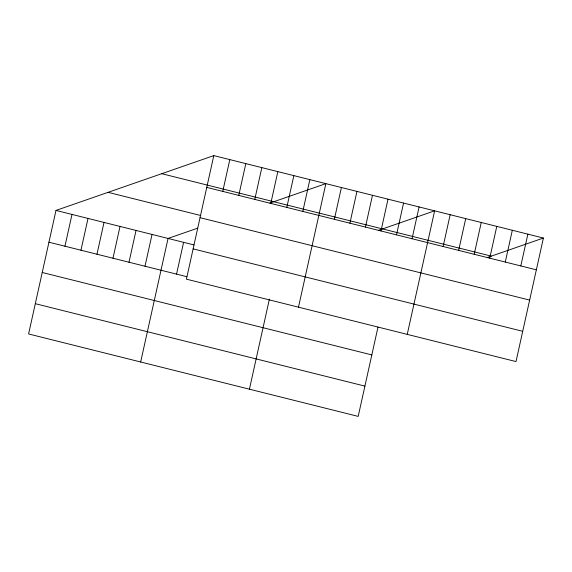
<?xml version="1.0" encoding="UTF-8"?>
<svg xmlns="http://www.w3.org/2000/svg" width="572" height="572" viewBox="0 0 572 572"><rect width="100%" height="100%" fill="white"/><g stroke="black" fill="none" stroke-linecap="round" stroke-linejoin="round"><path stroke-width="0.86" d="M213.806 155.605L186.415 279.15L516.008 361.575L543.4 238.038L213.806 155.605L55.992 210.424L28.6 333.962L358.194 416.395L377.978 327.163M64.951 246.21L72.001 214.428M80.959 250.214L88.009 218.425M96.968 254.218L104.018 222.429M112.977 258.222L120.027 226.433M128.986 262.226L136.036 230.437M144.995 266.23L152.045 234.441M140.662 361.99L168.054 238.445L197.812 228.114M176.541 274.117L183.591 242.335M222.765 191.398L229.815 159.609M238.774 195.402L245.824 163.613M254.783 199.406L261.833 167.617M270.792 203.41L277.842 171.621M286.801 207.414L293.851 175.625M249.428 389.189L269.398 299.12M302.81 211.418L309.86 179.629M298.477 307.178L325.868 183.633L269.955 203.053M334.355 219.305L341.405 187.516M349.892 223.187L356.942 191.405M365.437 227.077L372.479 195.288M380.973 230.959L388.016 199.178M396.51 234.849L403.56 203.06M412.047 238.731L419.097 206.95M407.243 334.377L434.634 210.832L378.721 230.251M443.121 246.503L450.171 214.722M458.665 250.393L465.708 218.604M474.202 254.275L481.245 222.494M489.739 258.165L496.789 226.376M505.276 262.048L512.326 230.266M520.813 265.937L527.863 234.148M487.487 257.457L543.4 238.038M161.726 173.695L491.319 256.127M206.757 187.394L536.35 269.82M108.065 192.335L200.751 215.515M200.043 217.675L529.643 300.1M55.992 210.424L193.951 244.923M193.129 248.87L522.722 331.302M48.942 242.206L186.901 276.712M42.228 272.486L371.829 354.919M35.314 303.682L364.907 386.114"/></g></svg>
